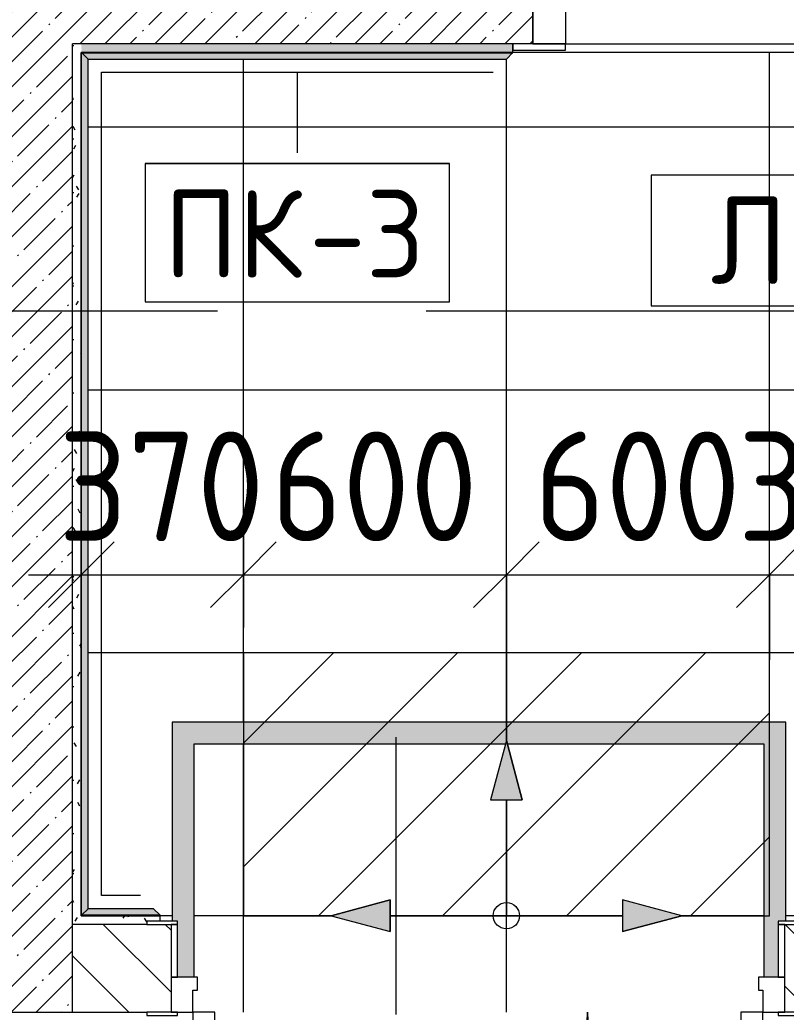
# Model space of a CAD drawing. Header units: millimetres. Extents: x 81671 to 282875, y -8553 to 29000.
# Drawn here: x 94680 to 96428, y 13400 to 15664 of the extents above; entities that cross this region are included whole.
import ezdxf

# ---------------------------------------------------------------- set-up
doc = ezdxf.new("R2010")
doc.units = ezdxf.units.MM
doc.linetypes.add('Осевая', pattern=[3175, 635, -476.25, 1587.5, -476.25])
for name, color, linetype, lineweight in [('A-ANNO-DIMS', 7, 'Continuous', 9), ('A-ANNO-DIMS-100', 7, 'Continuous', 9), ('A-DETL', 7, 'Continuous', 9), ('A-DETL-GENF', 7, 'Continuous', 9), ('A-DOOR', 7, 'Continuous', 9), ('A-DOOR-1', 7, 'Continuous', 13), ('A-DOOR-FRAM', 7, 'Continuous', 13), ('A-FLOR-IDEN', 7, 'Continuous', 9), ('A-FLOR-PATT', 7, 'Continuous', 9), ('A-GENM-IDEN', 7, 'Continuous', 9), ('A-WALL', 7, 'Continuous', 9), ('I-WALL', 7, 'Continuous', 9), ('Оси-2', 7, 'Осевая', 9)]:
    doc.layers.add(name, color=color, linetype=linetype, lineweight=lineweight)
for name, color, linetype, lineweight, true_color in [('A-DETL-GENF-1', 7, 'Continuous', 9, 0x004000), ('A-FLOR-1', 7, 'Continuous', 9, 0x787878), ('A-GENM-5', 7, 'Continuous', 9, 0xff8040), ('A-WALL-1', 9, 'Continuous', 9, 0x808080), ('A-WALL-FNSH-1', 9, 'Continuous', 9, 0x808080), ('I-WALL-2', 9, 'Continuous', 9, 0x808080)]:
    doc.layers.add(name, color=color, linetype=linetype, lineweight=lineweight, true_color=true_color)
doc.styles.add('GOST Common_1', font='GOST_Common.ttf', dxfattribs={"height": 200})
doc.styles.add('ISOCPEUR', font='isocpeur.ttf', dxfattribs={"width": 0.9, "height": 250})
doc.dimstyles.new('ISO-2_5_0_9К_БОЛЬШОЙ', dxfattribs={"dimscale": 304.8, "dimtxt": 248.995294, "dimasz": 0.492126, "dimexe": 0.393701, "dimexo": 0.984252, "dimgap": 0, "dimtad": 1, "dimdec": 0, "dimrnd": 10, "dimzin": 0, "dimdsep": 46, "dimtxsty": 'ISOCPEUR', "dimblk1": 'OBLIQUE', "dimblk2": 'OBLIQUE', "dimsah": 1, "dimcen": 0.09, "dimdle": 0.393701, "dimazin": 0, "dimtfac": 1, "dimtdec": 4, "dimtix": 1, "dimtmove": 0, "dimatfit": 3, "dimfxl": 1, "dimtvp": 1, "dimtolj": 1, "dimtzin": 0, "dimarcsym": 2})
pattern_1 = [(45, (0, 0), (-57.024626, 57.024626), []), (45, (57.025, 0), (-57.024626, 57.024626), [100.806, -20.161, 3.353, -16.808])]
pattern_2 = [(0, (0, 0), (121.92, 30.48), [10.058, -81.382, 10.058, -81.382, -487.68]), (0, (0, 0), (121.92, 30.48), [-182.88, 10.058, -172.822, 10.058, -81.382, -213.36]), (0, (0, 0), (121.92, 30.48), [-457.2, 10.058, -50.902, 10.058, -142.342]), (120, (45.72, 15.24), (-87.356454, 90.345817), [10.058, -81.382, 10.058, -81.382, -487.68]), (120, (45.72, 15.24), (-87.356454, 90.345817), [-182.88, 10.058, -172.822, 10.058, -81.382, -213.36]), (120, (45.72, 15.24), (-87.356454, 90.345817), [-457.2, 10.058, -50.902, 10.058, -142.342]), (240, (60.96, 76.2), (-34.563546, -120.825817), [10.058, -81.382, 10.058, -81.382, -487.68]), (240, (60.96, 76.2), (-34.563546, -120.825817), [-182.88, 10.058, -172.822, 10.058, -81.382, -213.36]), (240, (60.96, 76.2), (-34.563546, -120.825817), [-457.2, 10.058, -50.902, 10.058, -142.342])]
pattern_3 = [(45, (0, 0), (-141.42136, 141.42136), [])]

# ---------------------------------------------------------------- blocks, each defined once
blk = doc.blocks.new('110_Дверь_СКБ_2Ст - Д-3а 1450x2100h_Лестничная клетка из коридора-32213611-План отделки полов с раскладкой материалов 1 этажа в осях 23_1-33')
at = {"layer": 'A-DOOR'}
for centre, radius, start, end in [((662.5, 100), 900, 90, 180), ((-637.5, 100), 400, 360, 90)]:
    blk.add_arc(centre, radius, start, end, dxfattribs=at)
at = {"layer": 'A-DOOR-1'}
for p, q in [((662.5, 1000), (612.5, 1000)), ((612.5, 1000), (612.5, 100)), ((662.5, 100), (662.5, 1000)), ((-637.5, 500), (-637.5, 100)), ((-587.5, 500), (-637.5, 500)), ((-587.5, 100), (-587.5, 500)), ((-637.5, 100), (-587.5, 100)), ((612.5, 100), (662.5, 100))]:
    blk.add_line(p, q, dxfattribs=at)
at = {"layer": 'A-DOOR-FRAM'}
for p, q in [((-672.5, 108), (-742.5, 108)), ((-742.5, 108), (-742.5, 100)), ((-742.5, 100), (-672.5, 100)), ((-637.5, 100), (-687.5, 100)), ((-687.5, 100), (-687.5, 20)), ((-672.5, 100), (-672.5, 108)), ((-637.5, 50), (-637.5, 100)), ((662.5, 100), (662.5, 50)), ((712.5, 100), (662.5, 100)), ((767.5, 108), (697.5, 108)), ((697.5, 108), (697.5, 100)), ((697.5, 100), (767.5, 100)), ((712.5, 20), (712.5, 100)), ((767.5, 100), (767.5, 108)), ((-627.5, 50), (-637.5, 50)), ((-627.5, 20), (-627.5, 50)), ((662.5, 50), (652.5, 50)), ((652.5, 50), (652.5, 20)), ((-687.5, 20), (-627.5, 20)), ((-672.5, 20), (-687.5, 20)), ((-687.5, 20), (-687.5, -100)), ((-672.5, -100), (-672.5, 20)), ((652.5, 20), (712.5, 20)), ((712.5, 20), (697.5, 20)), ((697.5, 20), (697.5, -100)), ((712.5, -100), (712.5, 20)), ((-672.5, -100), (-742.5, -100)), ((-742.5, -100), (-742.5, -108)), ((-742.5, -108), (-672.5, -108)), ((-687.5, -100), (-672.5, -100)), ((-672.5, -108), (-672.5, -100)), ((697.5, -100), (712.5, -100)), ((767.5, -100), (697.5, -100)), ((697.5, -100), (697.5, -108)), ((697.5, -108), (767.5, -108)), ((767.5, -108), (767.5, -100))]:
    blk.add_line(p, q, dxfattribs=at)
blk = doc.blocks.new('DOR_Дверь лифта - 1350х2050h-19118285-План отделки полов с раскладкой материалов 1 этажа в осях 23_1-33')
at = {"layer": 'A-DOOR'}
for p, q in [((600, 110), (-600, 110)), ((-600, 110), (-600, -110)), ((600, -110), (600, 110)), ((-600, -110), (600, -110)), ((-20, -120), (-20, -150)), ((600, -120), (-20, -120)), ((600, -150), (600, -120)), ((-600, -150), (-600, -180)), ((20, -150), (-600, -150)), ((-20, -150), (600, -150)), ((20, -180), (20, -150)), ((-600, -180), (20, -180)), ((-600, -190), (-600, -220)), ((20, -190), (-600, -190)), ((20, -220), (20, -190)), ((-600, -220), (20, -220)), ((-20, -220), (-20, -250)), ((600, -220), (-20, -220)), ((600, -250), (600, -220)), ((-20, -250), (600, -250))]:
    blk.add_line(p, q, dxfattribs=at)
at = {"layer": 'A-DOOR-1'}
for p, q in [((-600, 125), (-720, 125)), ((-720, 125), (-720, 110)), ((-600, 110), (-600, 125)), ((720, 125), (600, 125)), ((600, 125), (600, 110)), ((720, 110), (720, 125)), ((-720, 110), (-600, 110)), ((-675, 110), (-675, -110)), ((-600, 110), (-675, 110)), ((675, 110), (600, 110)), ((600, 110), (720, 110)), ((675, -110), (675, 110)), ((-675, -110), (-600, -110)), ((600, -110), (675, -110))]:
    blk.add_line(p, q, dxfattribs=at)
at = {"layer": 'A-DOOR-FRAM'}
for p, q in [((600, -117), (600, -120)), ((1203, -117), (600, -117)), ((600, -120), (1200, -120)), ((1200, -120), (1200, -180)), ((1203, -183), (1203, -117)), ((1200, -180), (20, -180)), ((20, -180), (20, -183)), ((20, -183), (1203, -183)), ((1203, -187), (20, -187)), ((20, -187), (20, -190)), ((20, -190), (1200, -190)), ((1200, -190), (1200, -250)), ((1203, -253), (1203, -187)), ((600, -250), (600, -253)), ((1200, -250), (600, -250)), ((600, -253), (1203, -253))]:
    blk.add_line(p, q, dxfattribs=at)
blk = doc.blocks.new('Плинтус - Плинтус керамогранит бежевый-32865671-План отделки полов с раскладкой материалов 1 этажа в осях 23_1-33')
at = {"layer": 'A-GENM-5'}
blk.add_hatch(color=256, dxfattribs=at).paths.add_polyline_path([(179, 0), (0, 0), (15, -15), (164, -15)])
for p, q in [((0, 0), (179, 0)), ((0, 0), (15, -15)), ((15, -15), (164, -15)), ((164, -15), (179, 0)), ((45, -45), (134, -45))]:
    blk.add_line(p, q, dxfattribs=at)
blk = doc.blocks.new('Плинтус - Плинтус керамогранит бежевый-32865381-План отделки полов с раскладкой материалов 1 этажа в осях 23_1-33')
at = {"layer": 'A-GENM-5'}
blk.add_hatch(color=256, dxfattribs=at).paths.add_polyline_path([(0, 0), (15, -15), (1954, -15), (1969, 0), (1213.7, 0)])
for p, q in [((0, 0), (1969, 0)), ((0, 0), (15, -15)), ((15, -15), (1954, -15)), ((1954, -15), (1969, 0)), ((45, -45), (1924, -45))]:
    blk.add_line(p, q, dxfattribs=at)
blk = doc.blocks.new('Плинтус - Плинтус керамогранит бежевый-32865676-План отделки полов с раскладкой материалов 1 этажа в осях 23_1-33')
at = {"layer": 'A-GENM-5'}
blk.add_hatch(color=256, dxfattribs=at).paths.add_polyline_path([(321.8, -15), (969, -15), (984, 0), (0, 0), (15, -15)])
for p, q in [((0, 0), (15, -15)), ((15, -15), (969, -15)), ((969, -15), (984, 0)), ((45, -45), (939, -45))]:
    blk.add_line(p, q, dxfattribs=at)
blk = doc.blocks.new('Начало раскладки_красным - Начало раскладки_красным-26110621-План отделки полов с раскладкой материалов 1 этажа в осях 23_1-33')
at = {"layer": 'A-DETL-GENF'}
for points in [[(-36.2, 264.8), (36.2, 264.8), (0, 400)], [(-264.8, -36.2), (-264.8, 36.2), (-400, 0)], [(264.8, -36.2), (400, 0), (264.8, 36.2)]]:
    blk.add_hatch(color=256, dxfattribs=at).paths.add_polyline_path(points)
for p, q in [((0, 400), (-36.2, 264.8)), ((0, 400), (-36.2, 264.8)), ((36.2, 264.8), (0, 400)), ((0, 400), (36.2, 264.8)), ((-36.2, 264.8), (36.2, 264.8)), ((-36.2, 264.8), (36.2, 264.8)), ((0, 30), (0, 264.8)), ((-264.8, 36.2), (-400, 0)), ((-400, 0), (-264.8, 36.2)), ((-264.8, -36.2), (-264.8, 36.2)), ((-264.8, 36.2), (-264.8, -36.2)), ((400, 0), (264.8, 36.2)), ((264.8, 36.2), (264.8, -36.2)), ((400, 0), (264.8, 36.2)), ((264.8, 36.2), (264.8, -36.2)), ((-400, 0), (-264.8, -36.2)), ((-400, 0), (-264.8, -36.2)), ((-30, 0), (-264.8, 0)), ((30, 0), (264.8, 0)), ((400, 0), (264.8, -36.2)), ((264.8, -36.2), (400, 0))]:
    blk.add_line(p, q, dxfattribs=at)
blk.add_circle((0, 0), 30, dxfattribs=at)
blk = doc.blocks.new('DIMBLOCK45-План отделки полов с раскладкой материалов 1 этажа в осях 23_1-33')
at = {"layer": 'A-ANNO-DIMS-100'}
for p, q in [((94820, 14204.2), (94820, 14518.1)), ((95190, 14520), (95190, 14278.1)), ((95190, 14398.1), (95190, 14520)), ((94700, 14398.1), (95190, 14398.1)), ((94820, 14398.1), (94820, 14204.2))]:
    blk.add_line(p, q, dxfattribs=at)
at = {"layer": 'A-ANNO-DIMS-100', "lineweight": 20}
for p, q in [((94820, 14398.1), (94895, 14473.1)), ((95190, 14398.1), (95265, 14473.1)), ((94820, 14398.1), (94745, 14323.1)), ((95190, 14398.1), (95115, 14323.1))]:
    blk.add_line(p, q, dxfattribs=at)
at = {"layer": 'A-ANNO-DIMS-100', "color": 0, "insert": (94768, 14724.8), "char_height": 250, "width": 568.858, "attachment_point": 1, "line_spacing_factor": 1.149209, "style": 'ISOCPEUR'}
blk.add_mtext('370', dxfattribs=at)
blk = doc.blocks.new('_Oblique')
at = {"color": 0, "linetype": 'ByBlock', "lineweight": -2}
blk.add_line((-0.5, -0.5), (0.5, 0.5), dxfattribs=at)
blk = doc.blocks.new('DIMBLOCK46-План отделки полов с раскладкой материалов 1 этажа в осях 23_1-33')
at = {"layer": 'A-ANNO-DIMS-100'}
for p, q in [((95190, 14520), (95190, 14278.1)), ((95190, 14398.1), (95190, 14520)), ((95790, 14204.2), (95790, 14518.1)), ((95190, 14398.1), (95790, 14398.1)), ((95790, 14398.1), (95790, 14204.2))]:
    blk.add_line(p, q, dxfattribs=at)
at = {"layer": 'A-ANNO-DIMS-100', "lineweight": 20}
for p, q in [((95190, 14398.1), (95265, 14473.1)), ((95790, 14398.1), (95865, 14473.1)), ((95190, 14398.1), (95115, 14323.1)), ((95790, 14398.1), (95715, 14323.1))]:
    blk.add_line(p, q, dxfattribs=at)
at = {"layer": 'A-ANNO-DIMS-100', "color": 0, "insert": (95253, 14724.8), "char_height": 250, "width": 568.858, "attachment_point": 1, "line_spacing_factor": 1.149209, "style": 'ISOCPEUR'}
blk.add_mtext('600', dxfattribs=at)
blk = doc.blocks.new('DIMBLOCK47-План отделки полов с раскладкой материалов 1 этажа в осях 23_1-33')
at = {"layer": 'A-ANNO-DIMS-100'}
for p, q in [((95790, 14204.2), (95790, 14518.1)), ((96390, 14204.2), (96390, 14518.1)), ((95790, 14398.1), (96390, 14398.1)), ((95790, 14398.1), (95790, 14204.2)), ((96390, 14398.1), (96390, 14204.2))]:
    blk.add_line(p, q, dxfattribs=at)
at = {"layer": 'A-ANNO-DIMS-100', "lineweight": 20}
for p, q in [((95790, 14398.1), (95865, 14473.1)), ((96390, 14398.1), (96465, 14473.1)), ((95790, 14398.1), (95715, 14323.1)), ((96390, 14398.1), (96315, 14323.1))]:
    blk.add_line(p, q, dxfattribs=at)
at = {"layer": 'A-ANNO-DIMS-100', "color": 0, "insert": (95853, 14724.8), "char_height": 250, "width": 568.858, "attachment_point": 1, "line_spacing_factor": 1.149209, "style": 'ISOCPEUR'}
blk.add_mtext('600', dxfattribs=at)
blk = doc.blocks.new('DIMBLOCK48-План отделки полов с раскладкой материалов 1 этажа в осях 23_1-33')
at = {"layer": 'A-ANNO-DIMS-100'}
for p, q in [((96390, 14204.2), (96390, 14518.1)), ((96720, 14440), (96720, 14278.1)), ((96720, 14398.1), (96720, 14440)), ((96390, 14398.1), (96840, 14398.1)), ((96390, 14398.1), (96390, 14204.2))]:
    blk.add_line(p, q, dxfattribs=at)
at = {"layer": 'A-ANNO-DIMS-100', "lineweight": 20}
for p, q in [((96390, 14398.1), (96465, 14473.1)), ((96720, 14398.1), (96795, 14473.1)), ((96390, 14398.1), (96315, 14323.1)), ((96720, 14398.1), (96645, 14323.1))]:
    blk.add_line(p, q, dxfattribs=at)
at = {"layer": 'A-ANNO-DIMS-100', "color": 0, "insert": (96318, 14724.8), "char_height": 250, "width": 568.858, "attachment_point": 1, "line_spacing_factor": 1.149209, "style": 'ISOCPEUR'}
blk.add_mtext('330', dxfattribs=at)
blk = doc.blocks.new('М_перекрытий_ЭП - Типоразмер-25383776-План отделки полов с раскладкой материалов 1 этажа в осях 23_1-33')
at = {"layer": 'A-FLOR-IDEN'}
for p, q in [((3.352, 1.578), (-3.336, 1.578)), ((-3.336, 1.578), (-3.336, -1.406)), ((3.352, -1.406), (3.352, 1.578)), ((-3.336, -1.406), (3.352, -1.406))]:
    blk.add_line(p, q, dxfattribs=at)
blk = doc.blocks.new('Mark Reiling - Mark Reiling-26174330-План отделки полов с раскладкой материалов 1 этажа в осях 23_1-33')
at = {"layer": 'A-GENM-IDEN'}
for p, q in [((-3.47, 1.49), (-3.47, -1.663)), ((-3.47, 1.49), (3.47, 1.49)), ((3.47, 1.49), (-3.47, 1.49)), ((-3.47, 1.49), (-3.47, -1.663)), ((3.47, -1.663), (3.47, 1.49)), ((3.47, -1.663), (3.47, 1.49)), ((-3.47, -1.663), (3.47, -1.663)), ((-3.47, -1.663), (3.47, -1.663))]:
    blk.add_line(p, q, dxfattribs=at)

msp = doc.modelspace()

# ---------------------------------------------------------------- hatches: boundary and pattern name
at = {"layer": 'A-DETL-GENF-1'}
h = msp.add_hatch(dxfattribs=at)
h.set_pattern_fill('FP_93', color=256, style=0, pattern_type=2)
h.set_pattern_definition(pattern_3)
h.paths.add_polyline_path([(95790, 13620), (95790, 13884.8), (95753.8, 13884.8), (95790, 14020), (95790, 14220), (95190, 14220), (95190, 13620), (95390, 13620), (95525.2, 13656.2), (95525.2, 13620), (95753.8, 13620)])
h = msp.add_hatch(dxfattribs=at)
h.set_pattern_fill('FP_93', color=256, style=0, pattern_type=2)
h.set_pattern_definition(pattern_3)
h.paths.add_polyline_path([(96390, 13620), (96390, 14220), (95790, 14220), (95790, 14020), (95826.2, 13884.8), (95790, 13884.8), (95790, 13620), (96054.8, 13620), (96054.8, 13656.2), (96190, 13620)])
at = {"layer": 'A-FLOR-PATT'}
h = msp.add_hatch(dxfattribs=at)
h.set_pattern_fill('FP_72', color=256, style=0, pattern_type=2)
h.set_pattern_definition([(0, (96990, 14820), (0, 600), []), (90, (96990, 14820), (-600, 4e-14), [])])
h.paths.add_polyline_path([(96425, 13380), (96450, 13380), (96450, 13392), (96425, 13392), (96425, 13384.1)])
h.paths.add_polyline_path([(95025, 13380), (95025, 13392), (95000, 13392), (95000, 13380)])
h.paths.add_polyline_path([(95075, 13400), (96375, 13400), (96375, 13450), (96365, 13450), (96365, 13480), (96377.5, 13480), (96377.5, 14012.1), (95792.1, 14012.1), (95826.2, 13884.8), (95753.8, 13884.8), (95787.9, 14012.1), (95077.5, 14012.1), (95077.5, 13480), (95085, 13480), (95085, 13450), (95075, 13450)])
h.paths.add_polyline_path([(95075, 13399), (95075, 13400), (95040, 13399)])
h.paths.add_polyline_path([(96054.8, 13583.8), (96054.8, 13656.2), (96190, 13620), (96115.4, 13600)])
h.paths.add_polyline_path([(95525.2, 13583.8), (95390, 13620), (95525.2, 13656.2), (95525.2, 13616.8)])
h.paths.add_polyline_path([(96427.5, 13608), (96450, 13608), (96450, 13620), (96720, 13621), (96720, 14140), (98480, 14141), (98479, 15590), (95805, 15590), (95790, 15575), (94836, 15575), (94836, 13636), (94985, 13636), (94999.9, 13621), (94821, 13622.1), (94821, 13620), (95000, 13620), (95000, 13608), (95027.5, 13608), (95027.5, 14062.1), (96427.5, 14062.1), (96427.5, 13616.8)])
h.paths.add_polyline_path([(96719, 14141), (96734, 14156), (98464, 14156), (98464, 15574), (97260, 15574), (97245, 15589), (98479, 15589), (98479, 14141), (96720, 14141)])
h.paths.add_polyline_path([(96704, 13621), (96451.1, 13622.1), (96465, 13636), (96704, 13636), (96704, 14126), (96719, 14139.7), (96719, 13621)])
msp.add_hatch(color=256, dxfattribs=at).paths.add_polyline_path([(96377.5, 13480), (96410, 13480), (96410, 13608), (96427.5, 13608), (96427.5, 14062.1), (95027.5, 14062.1), (95027.5, 13608), (95040, 13608), (95040, 13480), (95077.5, 13480), (95077.5, 14012.1), (95787.9, 14012.1), (95790, 14020), (95792.1, 14012.1), (96377.5, 14012.1), (96377.5, 13600)])
at = {"layer": 'I-WALL'}
h = msp.add_hatch(dxfattribs=at)
h.set_pattern_fill('FP_2', color=256, style=0, pattern_type=2)
h.set_pattern_definition(pattern_1)
h.paths.add_polyline_path([(94800, 13620), (94800, 17750), (94580, 17750), (94580, 13620)])
h = msp.add_hatch(dxfattribs=at)
h.set_pattern_fill('FP_2', color=256, style=0, pattern_type=2)
h.set_pattern_definition(pattern_1)
h.paths.add_polyline_path([(98500, 15610), (98500, 15830), (97200, 15830), (97200, 15610), (97806.6, 15610)])
h.paths.add_polyline_path([(95850, 15610), (95850, 15830), (94800, 15830), (94800, 15610), (95142.8, 15610)])
h = msp.add_hatch(dxfattribs=at)
h.set_pattern_fill('FP_2', color=256, style=0, pattern_type=2)
h.set_pattern_definition(pattern_1)
h.paths.add_polyline_path([(94800, 13400), (94800, 13620), (94455, 13620), (94455, 13400), (94510, 13400)])
h.paths.add_polyline_path([(93000, 13400), (93055, 13400), (93055, 13620), (92810, 13620), (92810, 13400)])
h = msp.add_hatch(dxfattribs=at)
h.set_pattern_fill('FP_4', color=256, style=0, pattern_type=2)
h.set_pattern_definition([(135, (0, 0), (-70.71068, -70.71068), [])])
h.paths.add_polyline_path([(96474.7, 13400), (96820, 13400), (96820, 13600), (96425, 13600), (96425, 13400)])
h.paths.add_polyline_path([(94800, 13400), (95025, 13400), (95025, 13600), (94800, 13600), (94800, 13450)])
at = {"layer": 'I-WALL-2'}
h = msp.add_hatch(dxfattribs=at)
h.set_pattern_fill('FP_64', color=256, style=0, pattern_type=2)
h.set_pattern_definition(pattern_2)
h.paths.add_polyline_path([(94800, 13600), (94820, 13600), (94820, 15610), (94800, 15610), (94800, 13616.8)])
h = msp.add_hatch(dxfattribs=at)
h.set_pattern_fill('FP_64', color=256, style=0, pattern_type=2)
h.set_pattern_definition(pattern_2)
h.paths.add_polyline_path([(98480, 15590), (98500, 15590), (98500, 15610), (97245, 15610), (97245, 15590), (97806.6, 15590)])
h.paths.add_polyline_path([(95805, 15590), (95805, 15610), (94820, 15610), (94821, 15590), (95142.8, 15590)])
h = msp.add_hatch(dxfattribs=at)
h.set_pattern_fill('FP_64', color=256, style=0, pattern_type=2)
h.set_pattern_definition(pattern_2)
h.paths.add_polyline_path([(94970, 13600), (94970, 13608), (95000, 13608), (95000, 13620), (94820, 13620), (94820, 13600)])
h.paths.add_polyline_path([(96720, 13600), (96719, 13620), (96450, 13620), (96450, 13608), (96480, 13608), (96480, 13600)])

# ---------------------------------------------------------------- linework, layer by layer
at = {"layer": 'A-DETL'}
for p, q in [((95790, 14220), (95190, 14220)), ((95190, 14220), (95190, 13620)), ((96390, 14220), (95790, 14220)), ((95790, 14220), (95790, 14020)), ((95790, 14020), (95790, 14220)), ((96390, 13620), (96390, 14220)), ((95790, 13884.8), (95790, 13620)), ((95790, 13620), (95790, 13884.8)), ((95190, 13620), (95390, 13620)), ((95525.2, 13620), (95790, 13620)), ((95790, 13620), (96054.8, 13620)), ((96190, 13620), (96390, 13620))]:
    msp.add_line(p, q, dxfattribs=at)
at = {"layer": 'A-FLOR-1'}
for p, q in [((97245, 15590), (95805, 15590)), ((95027.5, 14062.1), (95027.5, 13608)), ((96427.5, 14062.1), (95027.5, 14062.1)), ((96427.5, 13608), (96427.5, 14062.1)), ((95077.5, 13480), (95077.5, 14012.1)), ((95077.5, 14012.1), (95787.9, 14012.1)), ((95792.1, 14012.1), (96377.5, 14012.1)), ((96377.5, 14012.1), (96377.5, 13480))]:
    msp.add_line(p, q, dxfattribs=at)
at = {"layer": 'A-FLOR-IDEN'}
msp.add_line((95537.6, 14027.5), (95537.6, 13394.3), dxfattribs=at)
at = {"layer": 'A-GENM-IDEN'}
msp.add_line((95313, 15545), (95313, 15360.8), dxfattribs=at)
at = {"layer": 'A-WALL'}
for p, q in [((94820, 13620), (94820, 15590)), ((95805, 15590), (94820, 15590)), ((94820, 13620), (95000, 13620))]:
    msp.add_line(p, q, dxfattribs=at)
at = {"layer": 'A-WALL-1'}
for p, q in [((95850, 15610), (95850, 15830)), ((94800, 13400), (94800, 15610)), ((95850, 15610), (94800, 15610)), ((95805, 15590), (95805, 15610)), ((95000, 13608), (95000, 13620)), ((94970, 13600), (94800, 13600)), ((94510, 13400), (94970, 13400))]:
    msp.add_line(p, q, dxfattribs=at)
at = {"layer": 'A-WALL-FNSH-1'}
for p, q in [((94821, 13620), (94821, 15589)), ((94821, 15589), (95805, 15589)), ((95805, 15589), (95805, 15590)), ((95000, 13621), (94820, 13621)), ((95000, 13620), (95000, 13621))]:
    msp.add_line(p, q, dxfattribs=at)
at = {"layer": 'Оси-2'}
msp.add_line((84970.8, 15000), (122160, 15000), dxfattribs=at)

# ---------------------------------------------------------------- block references
at = {"layer": 'A-DETL-GENF'}
msp.add_blockref('Начало раскладки_красным - Начало раскладки_красным-26110621-План отделки полов с раскладкой материалов 1 этажа в осях 23_1-33', (95790, 13620), dxfattribs=at)
at = {"layer": 'A-DOOR', "rotation": 180}
for name, p in [('DOR_Дверь лифта - 1350х2050h-19118285-План отделки полов с раскладкой материалов 1 этажа в осях 23_1-33', (96525, 15720)), ('110_Дверь_СКБ_2Ст - Д-3а 1450x2100h_Лестничная клетка из коридора-32213611-План отделки полов с раскладкой материалов 1 этажа в осях 23_1-33', (95737.5, 13500))]:
    msp.add_blockref(name, p, dxfattribs=at)
at = {"layer": 'A-FLOR-IDEN', "xscale": 99.99999999999993, "yscale": 99.99999999999993, "zscale": 99.99999999999993}
msp.add_blockref('М_перекрытий_ЭП - Типоразмер-25383776-План отделки полов с раскладкой материалов 1 этажа в осях 23_1-33', (96454.2, 15152.1), dxfattribs=at)
at = {"layer": 'A-GENM-5'}
for name, p, rotation in [('Плинтус - Плинтус керамогранит бежевый-32865381-План отделки полов с раскладкой материалов 1 этажа в осях 23_1-33', (94821, 13621), 90), ('Плинтус - Плинтус керамогранит бежевый-32865671-План отделки полов с раскладкой материалов 1 этажа в осях 23_1-33', (95000, 13621), 180)]:
    msp.add_blockref(name, p, dxfattribs=dict(at, rotation=rotation))
msp.add_blockref('Плинтус - Плинтус керамогранит бежевый-32865676-План отделки полов с раскладкой материалов 1 этажа в осях 23_1-33', (94821, 15590), dxfattribs=at)
at = {"layer": 'A-GENM-IDEN', "xscale": 99.99999999999993, "yscale": 99.99999999999993, "zscale": 99.99999999999993}
msp.add_blockref('Mark Reiling - Mark Reiling-26174330-План отделки полов с раскладкой материалов 1 этажа в осях 23_1-33', (95313, 15187.3), dxfattribs=at)

# ---------------------------------------------------------------- texts
at = {"layer": 'A-FLOR-IDEN', "insert": (96256.6, 15261.9), "char_height": 200, "width": 192.405, "attachment_point": 1, "style": 'GOST Common_1'}
msp.add_mtext('\\fGOST Common|b0|i0|c204|p34|;Л', dxfattribs=at)
at = {"layer": 'A-GENM-IDEN', "char_height": 200, "attachment_point": 1, "style": 'GOST Common_1'}
for s, insert, width in [('ПК', (95008.9, 15276.3), 400.844), ('-3', (95339.6, 15276.3), 344.726)]:
    msp.add_mtext(s, dxfattribs=dict(at, insert=insert, width=width))

# ---------------------------------------------------------------- dimensions: what is measured, and where the dimension line sits
at = {"layer": 'A-ANNO-DIMS'}
for base, p1, p2, override, picture, middle in [((95190, 14398.1), (94820, 14504.2), (95190, 14220), {"dimpost": '<>', "dimfxl": 466.557888}, 'DIMBLOCK45-План отделки полов с раскладкой материалов 1 этажа в осях 23_1-33', (95005, 14523.1)), ((95790, 14398.1), (95190, 14220), (95790, 14504.2), {"dimpost": '<>', "dimfxl": 663.909831}, 'DIMBLOCK46-План отделки полов с раскладкой материалов 1 этажа в осях 23_1-33', (95490, 14523.1)), ((96390, 14398.1), (95790, 14504.2), (96390, 14504.2), {"dimpost": '<>', "dimfxl": 600}, 'DIMBLOCK47-План отделки полов с раскладкой материалов 1 этажа в осях 23_1-33', (96090, 14523.1)), ((96720, 14398.1), (96390, 14504.2), (96720, 14140), {"dimpost": '<>', "dimfxl": 491.477497}, 'DIMBLOCK48-План отделки полов с раскладкой материалов 1 этажа в осях 23_1-33', (96555, 14523.1))]:
    dim = msp.add_linear_dim(base=base, p1=p1, p2=p2, dimstyle='ISO-2_5_0_9К_БОЛЬШОЙ', override=override, dxfattribs=at)
    dim.commit()
    dim.dimension.update_dxf_attribs({"geometry": picture, "text_midpoint": middle})

doc.saveas('drawing.dxf')
